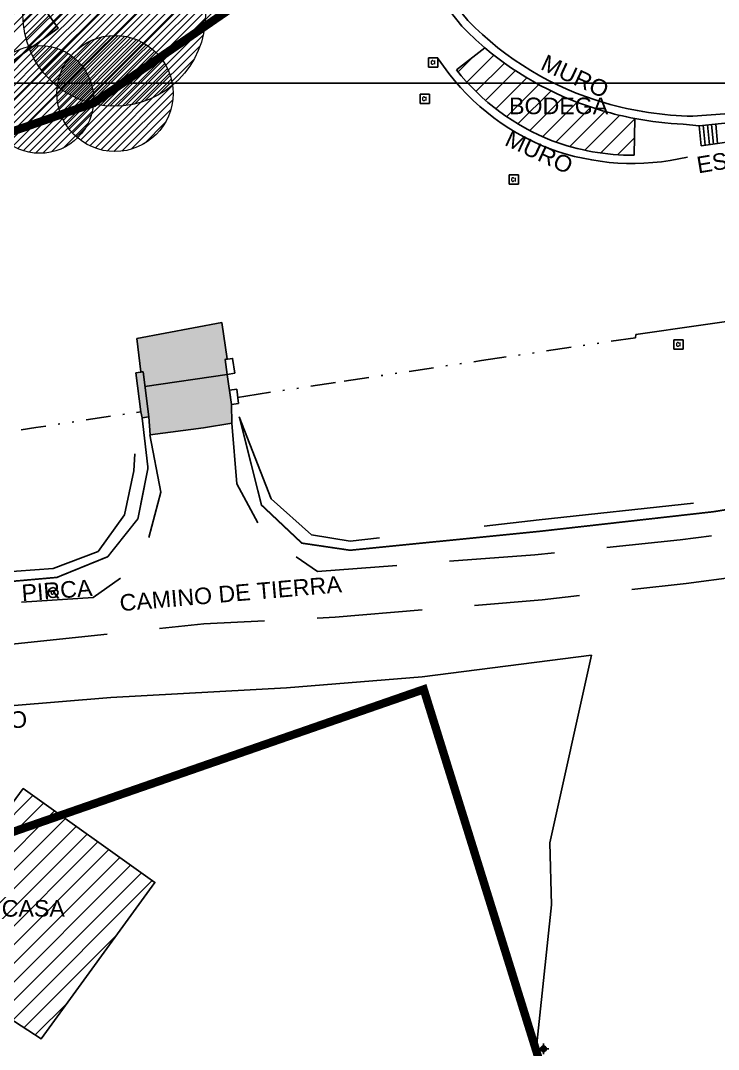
# Model space of a CAD drawing. Extents: x 352140 to 354978, y 6304672 to 6307963.
# Drawn here: x 352317 to 352359, y 6305841.8 to 6305903.8 of the extents above; entities that cross this region are included whole.
import ezdxf

# ---------------------------------------------------------------- set-up
doc = ezdxf.new("R2010")
doc.units = 0
for name, pattern in [('CONTINUOS', [0]), ('DASHDOT', [1, 0.5, -0.25, 0, -0.25]), ('DASHED', [19.049999999999997, 12.7, -6.35]), ('DIVIDE', [1.25, 0.5, -0.25, 0, -0.25, 0, -0.25]), ('HIDDEN', [9.524999999999999, 6.35, -3.175])]:
    doc.linetypes.add(name, pattern=pattern)
doc.layers.get('0').update_dxf_attribs({"linetype": 'CONTINUOUS'})
for name, color, linetype in [('03_S2_Pav ext_Borde vereda', 7, 'CONTINUOUS'), ('1-ACCESOS', 212, 'CONTINUOUS'), ('1-CAMINO DE TIERRA', 252, 'HIDDEN'), ('1-CASA', 2, 'CONTINUOUS'), ('1-CERCO', 252, 'CERCO_LINE'), ('1-CERCO MALLA', 252, 'MALLA_LINE'), ('1-coordenadas', 8, 'CONTINUOUS'), ('1-ESCALA', 252, 'CONTINUOUS'), ('1-LINEA DE CIERRO', 7, 'DIVIDE'), ('1-MURO', 7, 'CONTINUOUS'), ('1-PILAR', 252, 'CONTINUOUS'), ('1-PIRCA', 252, 'CONTINUOUS'), ('1-RADIER', 251, 'CONTINUOUS'), ('1-TEXTOS', 7, 'CONTINUOUS'), ('2-ACHURADO EDIFICACION', 252, 'CONTINUOUS'), ('2-ACHURADO RADIER', 9, 'CONTINUOUS'), ('3-TALUD', 252, 'DASHED'), ('Z-CI', 253, 'CONTINUOUS'), ('Z-CR', 253, 'CONTINUOUS'), ('Z-PM', 253, 'CONTINUOUS')]:
    doc.layers.add(name, color=color, linetype=linetype)
doc.layers.add('0_ASD_LINEA OFICIAL', color=253, linetype='DASHDOT', lineweight=20)
doc.layers.add('0_ASD_TOPOGRAFIA_ELEMENTOS', color=9, linetype='CONTINUOS', lineweight=5, true_color=0xbdbdbd)
doc.styles.add('A', font='arial.ttf', dxfattribs={"height": 2})
doc.styles.add('ROMANS', font='romans.shx', dxfattribs={"width": 0.75})
doc.linetypes.add('CERCO_LINE', pattern='A,0.5,-0.2,[" X ",STANDARD,S=0.1,R=0,X=-0.1,Y=-0.05],-0.25', length=0.95)
doc.linetypes.add('MALLA_LINE', pattern='A,0.5,-0.2,["MLL",STANDARD,S=0.1,R=0,X=-0.1,Y=-0.05],-0.25', length=0.95)
pattern_1 = [(45, (0, 0), (-0.561266007566822, 0.5612660075668221), [])]

# ---------------------------------------------------------------- blocks, each defined once
blk = doc.blocks.new('COORDENADAS')
at = {"layer": '1-coordenadas'}
blk.add_line((20, -300.625), (1420, -300.625), dxfattribs=at)
blk = doc.blocks.new('PM')
at = {"layer": 'Z-PM'}
for p, q in [((-1.607692579657851, 0), (1.607692579657851, 0)), ((0, -1.607692579659215), (0, 1.607692579659215))]:
    blk.add_line(p, q, dxfattribs=at)
for radius in [0.8669397525278446, 0.5212794114402366]:
    blk.add_circle((0, 0), radius, dxfattribs=at)
blk = doc.blocks.new('CR')
at = {"layer": 'Z-CR', "color": 9, "true_color": 0xbdbdbd}
for p, q in [((-1.125, 1.125), (-1.125, -1.125)), ((1.125, 1.125), (-1.125, 1.125)), ((1.125, -1.125), (1.125, 1.125)), ((-1.125, -1.125), (1.125, -1.125))]:
    blk.add_line(p, q, dxfattribs=at)
at = {"layer": 'Z-CR', "color": 9, "true_color": 0xbdbdbd, "style": 'ROMANS'}
blk.add_text('CI', height=0.9, dxfattribs=at).set_placement((-0.6514367137569934, -0.4521266222000122))
blk = doc.blocks.new('CI')
at = {"layer": 'Z-CI'}
blk.add_circle((0, 0), 1.2, dxfattribs=at)
at = {"layer": 'Z-CI', "style": 'ROMANS'}
blk.add_text('CI', height=0.8, rotation=359.999999999977, dxfattribs=at).set_placement((-0.5790548566146754, -0.401890331827417))
blk = doc.blocks.new('A$C27410629')
at = {"true_color": 0x136734, "transparency": 33554559}
h = blk.add_hatch(dxfattribs=at)
h.set_pattern_fill('ANSI31', color=116, scale=0.5)
h.set_pattern_definition([(45, (-8759.562515186517, -519.1035735587502), (-1.122532015133644, 1.122532015133644), [])])
h.paths.add_polyline_path([(137.5068959888558, 1252.464406617455, 0.1176268807227723), (109.8147584422568, 1254.193915082658, 0.0669245107500281), (94.44469839795602, 1249.334472017372, 0.3153492887079504), (64.30173641118381, 1196.270282113329, 0.0226826871159959), (65.7292635223912, 1185.310127003227), (112.3603922077091, 1218.953454515778), (153.4782689701005, 1161.962272479494), (172.1053089193083, 1139.480769404351), (187.9579650288579, 1141.807885415954), (193.565073162812, 1120.465553675225), (224.197974734232, 1050.129297271156), (250.6203797236194, 989.4787086543838), (268.1526288855184, 972.7353945672494, 7.2547007156e-06), (291.4898137452492, 983.2987389690225), (238.1945199318034, 1105.633967029937), (205.2934048173047, 1181.112163638985), (177.0531538182076, 1197.651557407602)])
at = {"true_color": 0xf8d731, "transparency": 33554559}
h = blk.add_hatch(dxfattribs=at)
h.set_pattern_fill('ANSI31', color=40, scale=0.5)
h.set_pattern_definition([(45, (-8562.389606185756, -452.7772535526492), (-1.122532015133644, 1.122532015133644), [])])
h.paths.add_polyline_path([(112.3603922079938, 1218.953454516186), (65.72926352267586, 1185.310127003635, 0.0411311629792945), (70.93430501728926, 1165.446933868518, 0.0140346239134982), (80.53034666708209, 1140.452970316797), (85.58360470618118, 1125.976145258928), (117.4026874122528, 1137.08554251631), (153.4782689703861, 1161.962272479902)], flags=17)
at = {"layer": '0_ASD_LINEA OFICIAL', "ltscale": 8, "const_width": 0.5}
blk.add_lwpolyline([(250.6203797236194, 989.4787086543838), (268.1526288854875, 972.7353945673531, 7.2547007157e-06), (291.4898137452146, 983.2987389692971), (291.4898137452146, 983.2987389692971), (238.1945199318034, 1105.633967029937), (205.2934048173047, 1181.112163638985), (177.0531538182076, 1197.651557407602), (137.6146324061954, 1252.315079214)], format="xyb", dxfattribs=at)
for points in [[(85.58360530758229, 1125.976145468789), (117.4026874119463, 1137.085542516089), (153.4782689700787, 1161.962272479681), (153.4782689700787, 1161.962272479681), (112.3603922076873, 1218.953454515965), (65.72926351752159, 1185.310126999917)], [(160.9876143796937, 1025.359743172903), (224.1959328140074, 1050.133984341224), (193.565073162812, 1120.465553675225), (187.9579650288579, 1141.807885415954), (172.1053089193083, 1139.480769404351), (153.4782689701005, 1161.962272479494), (117.4026874119681, 1137.085542515902), (85.5836153089768, 1125.976116823203)], [(96.49739032874686, 1087.5867908387), (137.3035448674636, 1101.749364841575), (153.9951548175777, 1048.119911180449), (105.3969465088849, 1035.562361611197)], [(96.49739032833118, 1087.586790840495), (96.49739032881371, 1087.586790838528), (137.0279912108526, 1101.653728555686)]]:
    blk.add_lwpolyline(points, dxfattribs=at)

msp = doc.modelspace()

# ---------------------------------------------------------------- hatches: boundary and pattern name
at = {"layer": '0_ASD_TOPOGRAFIA_ELEMENTOS'}
h = msp.add_hatch(dxfattribs=at)
h.set_pattern_fill('ANSI31', color=256, scale=0.1)
h.set_pattern_definition([(45, (346019.8367965574, 6304164.360329739), (-0.2245064030267289, 0.2245064030267289), [])])
edge = h.paths.add_edge_path()
edge.add_arc((352322.6110138983, 6305904.112506052), 5.5, 0, 360)
h = msp.add_hatch(dxfattribs=at)
h.set_pattern_fill('ANSI31', color=256, scale=0.1)
h.set_pattern_definition([(45, (346019.882215791, 6304159.630080115), (-0.2245064030267289, 0.2245064030267289), [])])
edge = h.paths.add_edge_path()
edge.add_arc((352322.6564331319, 6305899.382256429), 3.5, 0, 360)
h = msp.add_hatch(dxfattribs=at)
h.set_pattern_fill('ANSI31', color=256, scale=0.1)
h.set_pattern_definition([(45, (346015.3497471041, 6304159.27525727), (-0.2245064030267289, 0.2245064030267289), [])])
edge = h.paths.add_edge_path()
edge.add_arc((352318.1239644449, 6305899.027433584), 3.25, 0, 360)
at = {"layer": '1-PILAR'}
h = msp.add_hatch(color=256, dxfattribs=at)
h.dxf.hatch_style = 1
h.paths.add_polyline_path([(352324.347, 6305882.601), (352323.9160000001, 6305882.551), (352324.2150000001, 6305880.199), (352324.294, 6305879.827000001), (352324.706, 6305879.886)])
at = {"layer": '2-ACHURADO EDIFICACION'}
h = msp.add_hatch(dxfattribs=at)
h.set_pattern_fill('ANSI31', color=256, scale=0.25)
h.set_pattern_definition(pattern_1)
h.paths.add_polyline_path([(352304.6170000001, 6305900.889), (352308.5, 6305895.56), (352312.913, 6305898.737000001), (352319.24, 6305903.322000001), (352315.35, 6305908.722)])
h = msp.add_hatch(dxfattribs=at)
h.set_pattern_fill('ANSI31', color=256, scale=0.25)
h.set_pattern_definition(pattern_1)
h.paths.add_polyline_path([(352349.0133429641, 6305896.532787198, 0.0909163482877428), (352353.9430000001, 6305895.663), (352353.993, 6305897.875, -0.0241674073474423), (352352.0425484675, 6305898.340225058, -0.1040097924804305), (352344.939, 6305902.139), (352343.2440356638, 6305900.802906334, 0.1338324929288698)])
h = msp.add_hatch(dxfattribs=at)
h.set_pattern_fill('ANSI31', color=256, scale=0.25)
h.set_pattern_definition(pattern_1)
h.paths.add_polyline_path([(352325.059, 6305851.823), (352317.129, 6305857.481000001), (352311.173, 6305849.411), (352313.723, 6305847.543), (352312.62, 6305846.016), (352318.2120000001, 6305842.406)])
at = {"layer": '2-ACHURADO RADIER'}
h = msp.add_hatch(color=256, dxfattribs=at)
h.dxf.hatch_style = 1
h.paths.add_polyline_path([(352329.422, 6305882.449), (352329.3020000001, 6305883.348999999), (352329.419, 6305883.382999999), (352329.101, 6305885.583), (352323.9810000001, 6305884.613), (352324.217, 6305882.594), (352324.347, 6305882.601), (352324.706, 6305879.886), (352324.7800000001, 6305878.802), (352327.999, 6305879.228999999), (352329.701, 6305879.505), (352329.685, 6305880.637)])

# ---------------------------------------------------------------- linework, layer by layer
at = {"layer": '0_ASD_TOPOGRAFIA_ELEMENTOS'}
for centre, radius in [((352322.6110138983, 6305904.112506052, 680), 5.5), ((352322.6564331319, 6305899.382256429), 3.5), ((352318.1239644449, 6305899.027433584), 3.25)]:
    msp.add_circle(centre, radius, dxfattribs=at)
at = {"layer": '1-ACCESOS', "flags": 128}
msp.add_lwpolyline([(352324.463102645, 6305881.722953535), (352329.422, 6305882.449)], dxfattribs=at)
at = {"layer": '1-CAMINO DE TIERRA', "flags": 128}
for points in [[(352413.92, 6305886.512999999), (352405.018, 6305883.544), (352395.4810000001, 6305880.59), (352387.49, 6305878.022999999), (352379.778, 6305876.062999999), (352372.972, 6305874.824), (352364.635, 6305873.482000001), (352356.713, 6305872.472999999), (352347.968, 6305871.576), (352334.8610000001, 6305870.57), (352331.675, 6305872.746), (352330.009, 6305875.851), (352329.701, 6305879.505)], [(352296.9238861155, 6305864.144265736), (352304.768, 6305865.145), (352315.4810000001, 6305866.078), (352328.011, 6305867.412), (352335.936, 6305867.82), (352348.41, 6305868.866), (352357.076, 6305869.844), (352364.976, 6305870.903), (352373.385, 6305872.246), (352380.487, 6305873.832), (352387.798, 6305875.845), (352396.288, 6305878.449), (352405.565, 6305881.292), (352414.503, 6305884.167)], [(352324.761, 6305878.806), (352325.428, 6305875.348999999), (352324.294, 6305871.101), (352321.348, 6305869.001), (352315.566, 6305868.622), (352304.424, 6305867.813999999), (352296.7901363006, 6305867.081028181)]]:
    msp.add_lwpolyline(points, dxfattribs=at)
at = {"layer": '1-CASA', "flags": 128}
for points in [[(352304.6170000001, 6305900.889), (352308.5, 6305895.56), (352312.913, 6305898.737000001), (352319.24, 6305903.322000001), (352315.35, 6305908.722), (352304.6170000001, 6305900.889)], [(352344.939, 6305902.139), (352343.2440356637, 6305900.802906334)], [(352353.993, 6305897.875), (352353.9430000001, 6305895.663)], [(352311.173, 6305849.411), (352317.129, 6305857.481000001), (352325.059, 6305851.823), (352318.2120000001, 6305842.406), (352312.62, 6305846.016), (352313.723, 6305847.543), (352311.173, 6305849.411)]]:
    msp.add_lwpolyline(points, dxfattribs=at)
for points in [[(352344.939, 6305902.139, 0.1040097924803874), (352352.0425484675, 6305898.340225058, 0.0241674073474826), (352353.993, 6305897.875, 0.0238035038789894)], [(352343.2440356639, 6305900.802906334, 0.1338324929275257), (352349.0133429641, 6305896.532787198, 0.0909163482877431), (352353.9430000001, 6305895.663)]]:
    msp.add_lwpolyline(points, format="xyb", dxfattribs=at)
at = {"layer": '1-CERCO', "ltscale": 6, "flags": 128}
for points in [[(352354.028, 6305884.66), (352354.0460000001, 6305884.852999999)], [(352341.1721520196, 6305864.218140425), (352351.3855947656, 6305865.533663963)], [(352348.862, 6305854.209), (352351.3855947656, 6305865.533663963)], [(352332.994, 6305863.561000001), (352341.1721520196, 6305864.218140425)], [(352297.0927033827, 6305860.790250807), (352303.506, 6305861.334), (352313.3970000001, 6305862.232999999), (352322.404, 6305862.975), (352332.994, 6305863.561000001)], [(352303.5335288857, 6305823.783786098), (352308.818, 6305825.584), (352317.47, 6305828.993), (352325.357, 6305832.08), (352333.125, 6305835.103999999), (352338.505, 6305837.238), (352347.968, 6305840.965), (352348.966, 6305850.475), (352348.862, 6305854.209)]]:
    msp.add_lwpolyline(points, dxfattribs=at)
at = {"layer": '1-CERCO MALLA', "ltscale": 6, "flags": 128}
msp.add_lwpolyline([(352354.0460000001, 6305884.852999999), (352365.794, 6305886.551), (352390.653, 6305890.216), (352396.096, 6305890.98), (352413.118, 6305893.497), (352416.125, 6305894.07)], dxfattribs=at)
at = {"layer": '1-ESCALA', "flags": 128}
for points in [[(352357.8670000001, 6305897.44), (352360.553, 6305897.705)], [(352357.985, 6305896.224), (352357.8670000001, 6305897.44)], [(352358.2326998709, 6305896.259804538), (352358.1157924138, 6305897.464545788)], [(352358.4803997418, 6305896.295609073), (352358.3645848278, 6305897.489091579)], [(352358.7280996129, 6305896.33141361), (352358.6133772419, 6305897.513637367)], [(352358.9757994837, 6305896.367218147), (352358.8621696556, 6305897.538183156)], [(352360.773, 6305896.627), (352357.985, 6305896.224)]]:
    msp.add_lwpolyline(points, dxfattribs=at)
at = {"layer": '1-LINEA DE CIERRO', "ltscale": 3, "flags": 128}
for points in [[(352344.7520000001, 6305883.283), (352354.028, 6305884.66)], [(352336.474, 6305882.042), (352344.7520000001, 6305883.283)], [(352330.5520000001, 6305881.142999999), (352336.474, 6305882.042)], [(352330.0369232946, 6305881.064807842), (352330.5520000001, 6305881.142999999)], [(352301.385, 6305876.745), (352305.3370000001, 6305877.345), (352312.0220000001, 6305878.361), (352317.878, 6305879.246), (352323.9620000001, 6305880.156)], [(352323.9620000001, 6305880.156), (352324.2150000001, 6305880.199)]]:
    msp.add_lwpolyline(points, dxfattribs=at)
at = {"layer": '1-MURO', "flags": 128}
for points in [[(352340.583, 6305907.218), (352343.5710340127, 6305903.433396013)], [(352340.968, 6305907.443), (352343.925, 6305903.777000001)], [(352357.48, 6305898.013), (352360.512, 6305898.241)], [(352356.902, 6305897.534), (352357.8670000001, 6305897.44)]]:
    msp.add_lwpolyline(points, dxfattribs=at)
for points in [[(352343.5710340127, 6305903.433396013, 0.0190974289286612), (352344.939, 6305902.139, 0.0197336196284875)], [(352343.925, 6305903.777, 0.130199183937456), (352352.18, 6305898.814, 0.0662823505833704), (352357.48, 6305898.013, 9.14566248271018)], [(352342.139, 6305901.478999999, 0.1558469227683193), (352348.835, 6305896.063999999)], [(352353.993, 6305897.875, 0.0337203573662792), (352356.902, 6305897.534)], [(352348.835, 6305896.063999999, 0.148175316106881), (352357.159, 6305895.547)]]:
    msp.add_lwpolyline(points, format="xyb", dxfattribs=at)
at = {"layer": '1-PILAR', "flags": 128}
for points in [[(352329.422, 6305882.449), (352329.3020000001, 6305883.348999999), (352329.744, 6305883.416), (352329.8740159602, 6305882.514166448)], [(352323.9160000001, 6305882.551), (352324.347, 6305882.601)], [(352324.2150000001, 6305880.199), (352323.9160000001, 6305882.551)], [(352324.347, 6305882.601), (352324.706, 6305879.886)], [(352329.422, 6305882.449), (352329.8740159603, 6305882.514166448)], [(352330.011, 6305881.563999999), (352329.5599540069, 6305881.49853361)], [(352330.092, 6305880.702000001), (352330.011, 6305881.563999999)], [(352329.5599540069, 6305881.49853361), (352329.685, 6305880.637), (352330.092, 6305880.702000001)], [(352324.2150000001, 6305880.199), (352324.294, 6305879.827000001)], [(352324.294, 6305879.827000001), (352324.706, 6305879.886)]]:
    msp.add_lwpolyline(points, dxfattribs=at)
at = {"layer": '1-PIRCA', "const_width": 0.1, "flags": 128}
for points in [[(352296.672588652, 6305868.442271212), (352301.723, 6305868.906), (352310.885, 6305869.482000001), (352319.156, 6305870.212), (352322.221, 6305871.459), (352324.039, 6305873.746), (352324.646, 6305876.801), (352324.294, 6305879.827000001)], [(352330.1470000001, 6305879.899), (352331.4860000001, 6305874.574), (352333.92, 6305872.277000001), (352336.8270000001, 6305871.847999999), (352348.24, 6305872.987000001), (352358.722, 6305874.17), (352367.909, 6305875.646000001), (352377.47, 6305877.196), (352383.476, 6305878.24)]]:
    msp.add_lwpolyline(points, dxfattribs=at)
at = {"layer": '1-RADIER', "flags": 128}
for points in [[(352329.101, 6305885.583), (352323.9810000001, 6305884.613)], [(352329.101, 6305885.583), (352329.419, 6305883.382999999)], [(352323.9810000001, 6305884.613), (352324.217, 6305882.594)], [(352329.685, 6305880.637), (352329.422, 6305882.449), (352329.3020000001, 6305883.348999999), (352329.419, 6305883.382999999)], [(352324.217, 6305882.594), (352324.347, 6305882.601), (352324.706, 6305879.886), (352324.7800000001, 6305878.802)], [(352329.701, 6305879.505), (352329.685, 6305880.637)], [(352324.7800000001, 6305878.802), (352327.999, 6305879.228999999)], [(352327.999, 6305879.228999999), (352329.701, 6305879.505)]]:
    msp.add_lwpolyline(points, dxfattribs=at)
at = {"layer": '3-TALUD', "flags": 128}
for points in [[(352296.6142699362, 6305868.999314005), (352301.904, 6305869.467999999), (352310.826, 6305870.132), (352318.935, 6305870.753), (352321.653, 6305871.783), (352323.227, 6305873.98), (352323.794, 6305876.626), (352323.9620000001, 6305880.156)], [(352330.1470000001, 6305879.899), (352332.073, 6305874.938999999), (352334.508, 6305872.779), (352336.838, 6305872.397999999), (352348.216, 6305873.679), (352358.5670000001, 6305874.791), (352367.929, 6305876.454), (352377.769, 6305878.058999999), (352383.476, 6305878.24)]]:
    msp.add_lwpolyline(points, dxfattribs=at)

# ---------------------------------------------------------------- block references
at = {"color": 252, "linetype": 'DASHED'}
msp.add_blockref('COORDENADAS', (352180, 6306200.625), dxfattribs=at)
at = {"layer": '03_S2_Pav ext_Borde vereda', "linetype": 'Continuous'}
msp.add_blockref('A$C27410629', (352203.9623478023, 6304761.713605438), dxfattribs=at)
at = {"layer": 'Z-CI', "xscale": 0.25, "yscale": 0.25, "zscale": 0.25}
msp.add_blockref('CI', (352318.923, 6305869.294), dxfattribs=at)
at = {"layer": 'Z-CR', "xscale": 0.25, "yscale": 0.25, "zscale": 0.25}
for p in [(352341.843, 6305901.253), (352341.323, 6305899.063999999), (352346.698, 6305894.191000001), (352356.631, 6305884.257999999)]:
    msp.add_blockref('CR', p, dxfattribs=at)
at = {"layer": 'Z-PM', "xscale": 0.2, "yscale": 0.2, "zscale": 0.2}
msp.add_blockref('PM', (352348.48, 6305841.801), dxfattribs=at)

# ---------------------------------------------------------------- texts
at = {"layer": '1-TEXTOS', "style": 'A'}
for s, rotation, p in [('MURO', 335.0381455446459, (352348.2424579207, 6305900.866941306)), ('MURO', 335.0381455446459, (352346.0800432576, 6305896.294736904)), ('ESCALA', 9.392296964463863, (352357.8110564322, 6305894.561605358)), ('PIRCA', 4.435348142574154, (352317.0674822727, 6305868.770230811, 2.3490581e-09)), ('CAMINO DE TIERRA', 4.920846279526319, (352322.9817051818, 6305868.168957584)), ('CERCO', 3.635379046089986, (352312.3589668601, 6305860.857152141))]:
    msp.add_text(s, height=1, rotation=rotation, dxfattribs=at).set_placement(p)
for s, p in [('BODEGA', (352346.4102614448, 6305898.133468422)), ('CASA', (352315.8301629648, 6305849.761190202))]:
    msp.add_text(s, height=1, dxfattribs=at).set_placement(p)

doc.saveas('drawing.dxf')
